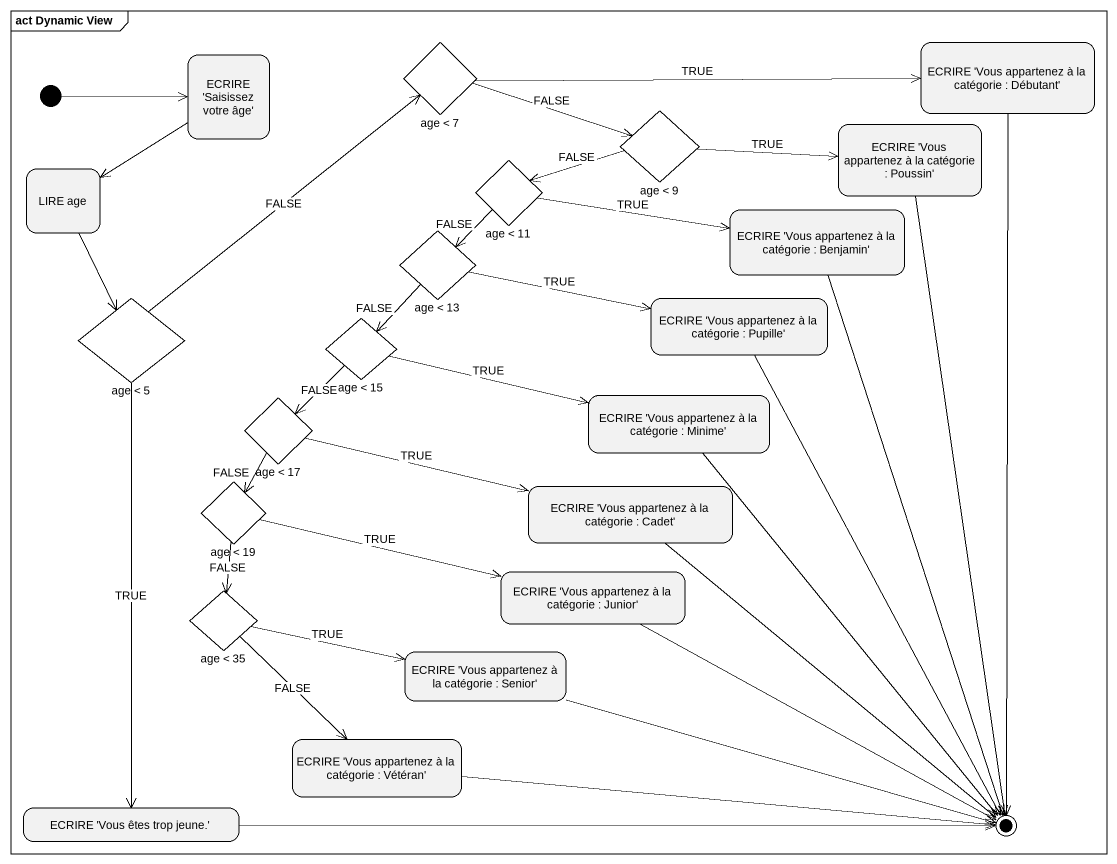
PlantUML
@startuml
mainframe act Dynamic View
hide empty description
state "age < 7" as age_7 <<choice>>
state "ECRIRE 'Vous appartenez à la catégorie : Débutant'" as ECRIRE_Vous_appartenez_à_la
state "ECRIRE 'Saisissez votre âge'" as ECRIRE_Saisissez_votre_âge
state "age < 9" as age_9 <<choice>>
state "ECRIRE 'Vous appartenez à la catégorie : Poussin'" as ECRIRE_Vous_appartenez_à_la_2
state "LIRE age" as LIRE_age
state "age < 11" as age_11 <<choice>>
state "age < 13" as age_13 <<choice>>
state "ECRIRE 'Vous appartenez à la catégorie : Benjamin'" as ECRIRE_Vous_appartenez_à_la_3
state "age < 5" as age_5 <<choice>>
state "age < 15" as age_15 <<choice>>
state "ECRIRE 'Vous appartenez à la catégorie : Pupille'" as ECRIRE_Vous_appartenez_à_la_4
state "age < 17" as age_17 <<choice>>
state "ECRIRE 'Vous appartenez à la catégorie : Minime'" as ECRIRE_Vous_appartenez_à_la_5
state "age < 19" as age_19 <<choice>>
state "ECRIRE 'Vous appartenez à la catégorie : Cadet'" as ECRIRE_Vous_appartenez_à_la_6
state "age < 35" as age_35 <<choice>>
state "ECRIRE 'Vous appartenez à la catégorie : Junior'" as ECRIRE_Vous_appartenez_à_la_7
state "ECRIRE 'Vous appartenez à la catégorie : Senior'" as ECRIRE_Vous_appartenez_à_la_8
state "ECRIRE 'Vous appartenez à la catégorie : Vétéran'" as ECRIRE_Vous_appartenez_à_la_9
state "ECRIRE 'Vous êtes trop jeune.'" as ECRIRE_Vous_êtes_trop_jeune
[*] -right-> ECRIRE_Saisissez_votre_âge
age_7 -right-> ECRIRE_Vous_appartenez_à_la : TRUE
age_7 -right-> age_9 : FALSE
ECRIRE_Saisissez_votre_âge --> LIRE_age
age_9 -right-> ECRIRE_Vous_appartenez_à_la_2 : TRUE
age_9 -left-> age_11 : FALSE
LIRE_age --> age_5
age_11 --> age_13 : FALSE
age_11 -right-> ECRIRE_Vous_appartenez_à_la_3 : TRUE
age_13 --> age_15 : FALSE
age_13 -right-> ECRIRE_Vous_appartenez_à_la_4 : TRUE
age_5 -up-> age_7 : FALSE
age_5 --> ECRIRE_Vous_êtes_trop_jeune : TRUE
age_15 --> age_17 : FALSE
age_15 -right-> ECRIRE_Vous_appartenez_à_la_5 : TRUE
age_17 --> age_19 : FALSE
age_17 -right-> ECRIRE_Vous_appartenez_à_la_6 : TRUE
age_19 --> age_35 : FALSE
age_19 -right-> ECRIRE_Vous_appartenez_à_la_7 : TRUE
age_35 -right-> ECRIRE_Vous_appartenez_à_la_8 : TRUE
age_35 --> ECRIRE_Vous_appartenez_à_la_9 : FALSE
ECRIRE_Vous_appartenez_à_la --> [*]
ECRIRE_Vous_appartenez_à_la_2 --> [*]
ECRIRE_Vous_appartenez_à_la_3 --> [*]
ECRIRE_Vous_appartenez_à_la_4 --> [*]
ECRIRE_Vous_appartenez_à_la_5 --> [*]
ECRIRE_Vous_appartenez_à_la_6 --> [*]
ECRIRE_Vous_appartenez_à_la_7 -right-> [*]
ECRIRE_Vous_appartenez_à_la_8 -right-> [*]
ECRIRE_Vous_appartenez_à_la_9 -right-> [*]
ECRIRE_Vous_êtes_trop_jeune -right-> [*]
@enduml
